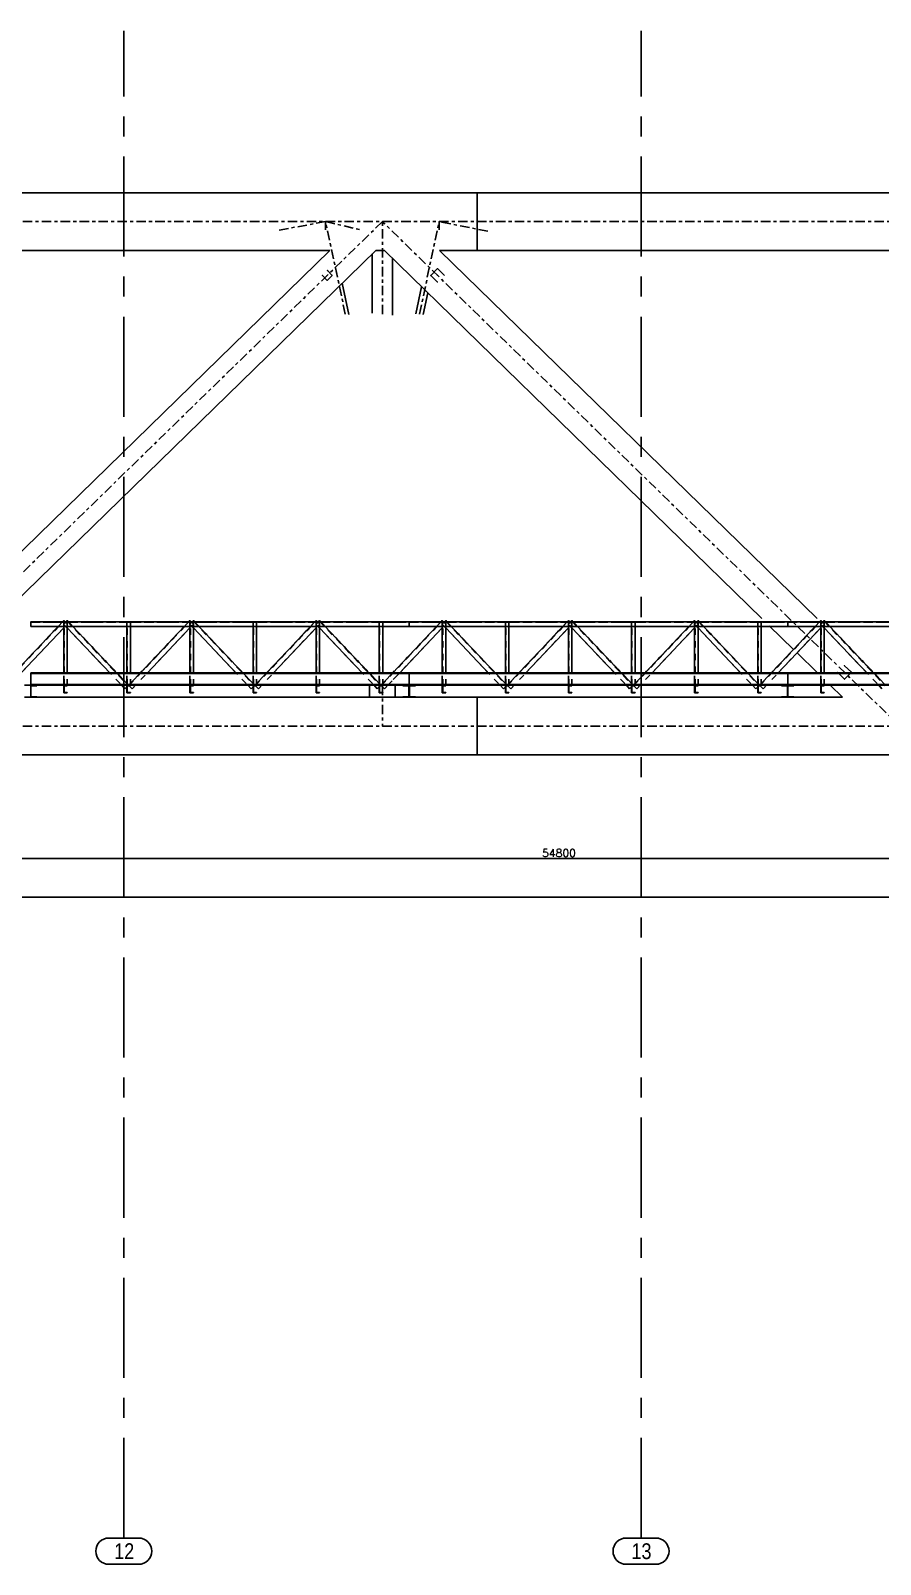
# Model space of a CAD drawing. Header units: millimetres. Extents: x 2368 to 8313, y 7493 to 11698.
# Drawn here: x 5597.1 to 5866.5, y 8731.3 to 9217.7 of the extents above; entities that cross this region are included whole.
import ezdxf

# ---------------------------------------------------------------- set-up
doc = ezdxf.new("R2010")
doc.units = ezdxf.units.MM
for name, pattern in [('CENTER', [50.8, 31.75, -6.35, 6.35, -6.35]), ('XKITLINE00', [0]), ('XKITLINE02', [4, 2, -2]), ('XKITLINE03', [6, 3, -1, 1, -1])]:
    doc.linetypes.add(name, pattern=pattern)
doc.styles.add('ARIAL_NARROW', font='ARIALN.TTF')
doc.styles.add('ROMANS', font='romans.shx')
doc.dimstyles.new('MD300', dxfattribs={"dimtxt": 2.5, "dimasz": 2.5, "dimexe": 1, "dimexo": 1, "dimgap": 0.5, "dimtad": 1, "dimdec": 1, "dimlfac": 50, "dimrnd": 0.5, "dimdsep": 46, "dimtxsty": 'ROMANS', "dimcen": 1, "dimclrd": 146, "dimclre": 146, "dimclrt": 30, "dimadec": 1, "dimazin": 2, "dimtfac": 1, "dimtdec": 1, "dimtmove": 0, "dimatfit": 1, "dimfxl": 1, "dimtolj": 1, "dimtzin": 0, "dimlwd": -1, "dimlwe": -1, "dimarcsym": 0})

# ---------------------------------------------------------------- blocks, each defined once
blk = doc.blocks.new('*D5')
at = {"color": 146, "transparency": 16777216}
for p, q in [((6312.59, 9032.28), (6312.59, 8954.12)), ((5216.59, 8977.65), (5216.59, 8954.12)), ((6310.09, 8955.12), (5219.09, 8955.12))]:
    blk.add_line(p, q, dxfattribs=at)
for points in [[(5219.09, 8955.54), (5219.09, 8954.7), (5216.59, 8955.12)], [(6310.09, 8955.54), (6310.09, 8954.7), (6312.59, 8955.12)]]:
    blk.add_solid(points, dxfattribs=at)
at = {"layer": 'Defpoints', "color": 0, "transparency": 16777216}
for p in [(6312.59, 9033.28), (5216.59, 8978.65), (5216.59, 8955.12)]:
    blk.add_point(p, dxfattribs=at)
at = {"color": 30, "transparency": 16777216, "insert": (5764.59, 8956.87), "char_height": 2.5, "attachment_point": 5, "style": 'ROMANS'}
blk.add_mtext('\\A1;54800', dxfattribs=at)
blk = doc.blocks.new('*D6')
at = {"color": 146, "transparency": 16777216}
for p, q in [((4120.59, 9032.28), (4120.59, 8941.84)), ((6312.59, 9032.28), (6312.59, 8941.84)), ((4123.09, 8942.84), (6310.09, 8942.84))]:
    blk.add_line(p, q, dxfattribs=at)
for points in [[(4123.09, 8943.25), (4123.09, 8942.42), (4120.59, 8942.84)], [(6310.09, 8943.25), (6310.09, 8942.42), (6312.59, 8942.84)]]:
    blk.add_solid(points, dxfattribs=at)
at = {"layer": 'Defpoints', "color": 0, "transparency": 16777216}
for p in [(4120.59, 9033.28), (6312.59, 9033.28), (6312.59, 8942.84)]:
    blk.add_point(p, dxfattribs=at)
at = {"color": 30, "transparency": 16777216, "insert": (5216.59, 8944.59), "char_height": 2.5, "attachment_point": 5, "style": 'ROMANS'}
blk.add_mtext('\\A1;109600', dxfattribs=at)

msp = doc.modelspace()

# ---------------------------------------------------------------- linework, layer by layer
at = {"color": 6, "linetype": 'CENTER'}
for p, q in [((5626.5882, 8739.6288), (5626.5882, 9217.681)), ((5790.5882, 8739.6288), (5790.5882, 9217.681))]:
    msp.add_line(p, q, dxfattribs=at)
at = {"color": 8, "linetype": 'XKITLINE00'}
for p, q in [((5738.5883, 9166.2624), (4688.5882, 9166.2624)), ((5738.5883, 9147.9824), (5738.5883, 9166.2624)), ((6248.2346, 9166.2624), (5738.5883, 9166.2624)), ((5738.5883, 9147.9824), (5738.5883, 9166.2624)), ((5691.9452, 9147.9824), (5397.2313, 9147.9824)), ((5691.9452, 9147.9824), (5572.2488, 9031.2055)), ((5706.4943, 9147.9824), (5586.7979, 9031.2055)), ((5705.363, 9146.8787), (5705.363, 9128.0815)), ((5709.2215, 9147.9824), (5706.4943, 9147.9824)), ((5828.9179, 9031.2055), (5709.2215, 9147.9824)), ((5711.8134, 9145.4538), (5711.8134, 9127.4283)), ((5738.5883, 9147.9824), (5726.6919, 9147.9824)), ((5846.3883, 9031.2055), (5726.6919, 9147.9824)), ((6018.4845, 9147.9824), (5738.5883, 9147.9824)), ((5695.8831, 9137.63), (5698.002, 9127.6624)), ((5721.0327, 9136.4593), (5719.2035, 9127.8544)), ((5722.9592, 9134.5798), (5721.4872, 9127.6553)), ((5838.9079, 9021.4591), (5831.261, 9028.9195)), ((5846.4895, 9014.0624), (5840.0533, 9020.3417)), ((5704.5282, 9009.899), (5704.5282, 9006.2624)), ((5712.6482, 9009.899), (5712.6482, 9006.2624)), ((5854.4845, 9006.2624), (5850.5895, 9010.0624)), ((5715.0882, 9006.2624), (5599.0882, 9006.2624)), ((5738.5882, 9006.2624), (5719.0882, 9006.2624)), ((5738.5882, 9006.2624), (5738.5882, 8987.9824)), ((5835.0882, 9006.2624), (5738.5882, 9006.2624)), ((5738.5882, 9006.2624), (5738.5882, 8987.9824)), ((5854.4845, 9006.2624), (5839.0882, 9006.2624)), ((5738.5882, 8987.9824), (4694.5882, 8987.9824)), ((6149.4519, 8987.9824), (5738.5882, 8987.9824))]:
    msp.add_line(p, q, dxfattribs=at)
at = {"color": 8, "linetype": 'XKITLINE03'}
for p, q in [((4688.5882, 9157.1224), (5738.5883, 9157.1224)), ((5708.5882, 9157.1224), (5544.5882, 8997.1225)), ((5690.5882, 9157.1223), (5675.1328, 9154.2864)), ((5690.5882, 9157.1223), (5690.5882, 9154.5024)), ((5696.8311, 9127.7549), (5690.5882, 9157.1223)), ((5690.5882, 9157.1223), (5701.9949, 9154.4891)), ((5872.5882, 8997.1224), (5708.5882, 9157.1224)), ((5708.5882, 9127.7549), (5708.5882, 9157.1223)), ((5720.3453, 9127.7549), (5726.5882, 9157.1223)), ((5726.5882, 9157.1223), (5726.5882, 9154.4891)), ((5742.0437, 9154.0607), (5726.5882, 9157.1223)), ((5738.5883, 9157.1224), (6269.5876, 9157.1224)), ((5691.1026, 9138.4986), (5689.5384, 9140.102)), ((5691.1026, 9138.4986), (5689.5384, 9140.102)), ((5691.1026, 9138.4986), (5689.5384, 9140.102)), ((5692.706, 9140.0629), (5691.1026, 9138.4986)), ((5692.706, 9140.0629), (5691.1026, 9138.4986)), ((5692.706, 9140.0629), (5691.1026, 9138.4986)), ((5691.1222, 9140.0824), (5691.1222, 9140.0824)), ((5691.1417, 9141.6662), (5692.706, 9140.0629)), ((5691.1417, 9141.6662), (5692.706, 9140.0629)), ((5691.1417, 9141.6662), (5692.706, 9140.0629)), ((5726.0276, 9142.2319), (5723.9047, 9140.0559)), ((5726.0276, 9142.2319), (5723.9047, 9140.0559)), ((5726.0276, 9142.2319), (5723.9047, 9140.0559)), ((5723.9047, 9140.0559), (5726.0807, 9137.933)), ((5723.9047, 9140.0559), (5726.0807, 9137.933)), ((5723.9047, 9140.0559), (5726.0807, 9137.933)), ((5728.2036, 9140.109), (5726.0276, 9142.2319)), ((5728.2036, 9140.109), (5726.0276, 9142.2319)), ((5728.2036, 9140.109), (5726.0276, 9142.2319)), ((5726.0542, 9140.0824), (5726.0542, 9140.0824)), ((5852.9727, 9014.1359), (5855.1487, 9012.013)), ((5852.9727, 9014.1359), (5855.1487, 9012.013)), ((5852.9727, 9014.1359), (5855.1487, 9012.013)), ((5857.2716, 9014.189), (5855.0956, 9016.3119)), ((5857.2716, 9014.189), (5855.0956, 9016.3119)), ((5857.2716, 9014.189), (5855.0956, 9016.3119)), ((5855.1222, 9014.1624), (5855.1222, 9014.1624)), ((5855.1487, 9012.013), (5857.2716, 9014.189)), ((5855.1487, 9012.013), (5857.2716, 9014.189)), ((5855.1487, 9012.013), (5857.2716, 9014.189)), ((5708.5882, 9009.899), (5708.5882, 8997.1224)), ((4694.5882, 8997.1224), (5738.5882, 8997.1224)), ((5738.5882, 8997.1224), (6183.0885, 8997.1224))]:
    msp.add_line(p, q, dxfattribs=at)
at = {"color": 1, "linetype": 'XKITLINE03'}
for p, q in [((5607.556, 9030.6108), (5588.1385, 9010.0625)), ((5597.0882, 9030.0625), (5717.0882, 9030.0625)), ((5607.5884, 9010.0624), (5607.5884, 9030.0624)), ((5628.1384, 9010.0625), (5608.6828, 9030.5806)), ((5627.5884, 9010.0624), (5627.5884, 9030.0624)), ((5647.556, 9030.6108), (5628.1385, 9010.0625)), ((5647.5884, 9010.0624), (5647.5884, 9030.0624)), ((5668.1384, 9010.0625), (5648.6828, 9030.5806)), ((5667.5884, 9010.0624), (5667.5884, 9030.0624)), ((5687.556, 9030.6108), (5668.1385, 9010.0625)), ((5687.5884, 9010.0624), (5687.5884, 9030.0624)), ((5708.1384, 9010.0625), (5688.6828, 9030.5806)), ((5707.5884, 9010.0624), (5707.5884, 9030.0624)), ((5727.556, 9030.6108), (5708.1385, 9010.0625)), ((5717.0882, 9030.0625), (5837.0882, 9030.0625)), ((5727.5884, 9010.0624), (5727.5884, 9030.0624)), ((5748.1384, 9010.0625), (5728.6828, 9030.5806)), ((5747.5884, 9010.0624), (5747.5884, 9030.0624)), ((5767.556, 9030.6108), (5748.1385, 9010.0625)), ((5767.5884, 9010.0624), (5767.5884, 9030.0624)), ((5788.1384, 9010.0625), (5768.6828, 9030.5806)), ((5787.5884, 9010.0624), (5787.5884, 9030.0624)), ((5807.556, 9030.6108), (5788.1385, 9010.0625)), ((5807.5884, 9010.0624), (5807.5884, 9030.0624)), ((5828.1384, 9010.0625), (5808.6828, 9030.5806)), ((5827.5884, 9010.0624), (5827.5884, 9030.0624)), ((5847.556, 9030.6108), (5828.1385, 9010.0625)), ((5837.0882, 9030.0625), (5997.5885, 9030.0625)), ((5847.5884, 9010.0624), (5847.5884, 9030.0624)), ((5868.1384, 9010.0625), (5848.6828, 9030.5806)), ((5597.0882, 9010.0624), (5717.0882, 9010.0624)), ((5607.5884, 9010.0624), (5607.5884, 9010.0624)), ((5627.5884, 9010.0624), (5627.5884, 9010.0624)), ((5647.5884, 9010.0624), (5647.5884, 9010.0624)), ((5667.5884, 9010.0624), (5667.5884, 9010.0624)), ((5687.5884, 9010.0624), (5687.5884, 9010.0624)), ((5707.5884, 9010.0624), (5707.5884, 9010.0624)), ((5717.0882, 9010.0624), (5837.0882, 9010.0624)), ((5727.5884, 9010.0624), (5727.5884, 9010.0624)), ((5747.5884, 9010.0624), (5747.5884, 9010.0624)), ((5767.5884, 9010.0624), (5767.5884, 9010.0624)), ((5787.5884, 9010.0624), (5787.5884, 9010.0624)), ((5807.5884, 9010.0624), (5807.5884, 9010.0624)), ((5827.5884, 9010.0624), (5827.5884, 9010.0624)), ((5837.0882, 9010.0624), (5997.5885, 9010.0624)), ((5847.5884, 9010.0624), (5847.5884, 9010.0624)), ((5717.0882, 9006.2624), (5717.0882, 9006.2624)), ((5837.0882, 9006.2624), (5837.0882, 9006.2624))]:
    msp.add_line(p, q, dxfattribs=at)
at = {"color": 3, "linetype": 'XKITLINE02'}
for p, q in [((5588.2547, 9009.9526), (5607.6723, 9030.5009)), ((5589.3014, 9008.9636), (5608.7189, 9029.5119)), ((5597.0882, 9030.2325), (5597.0882, 9028.7325)), ((5597.0882, 9030.0625), (5597.0882, 9028.7325)), ((5597.0882, 9030.0625), (5597.0882, 9030.0625)), ((5597.0882, 9030.0625), (5717.0882, 9030.0625)), ((5605.781, 9028.7325), (5607.1985, 9030.2325)), ((5607.5217, 9029.4797), (5608.3156, 9030.2325)), ((5607.5217, 9029.4797), (5625.9336, 9010.0624)), ((5607.5217, 9029.4797), (5608.6884, 9028.2493)), ((5607.5884, 9028.7325), (5607.5884, 9030.0624)), ((5607.5884, 9030.0624), (5608.6884, 9030.0624)), ((5607.6723, 9030.5009), (5608.7189, 9029.5119)), ((5607.7284, 9010.0624), (5607.7284, 9030.0624)), ((5608.5667, 9030.4705), (5628.0223, 9009.9524)), ((5608.6828, 9030.5806), (5628.1384, 9010.0625)), ((5608.6884, 9028.7325), (5608.6884, 9030.0624)), ((5609.0129, 9030.2325), (5610.4352, 9028.7325)), ((5627.5884, 9028.7325), (5627.5884, 9030.0624)), ((5627.5884, 9030.0624), (5628.6884, 9030.0624)), ((5627.7284, 9010.0624), (5627.7284, 9030.0624)), ((5628.2547, 9009.9526), (5647.6723, 9030.5009)), ((5628.6884, 9028.7325), (5628.6884, 9030.0624)), ((5631.7576, 9013.8924), (5647.1985, 9030.2325)), ((5634.1196, 9014.0624), (5648.7189, 9029.5119)), ((5647.5217, 9029.4797), (5648.3156, 9030.2325)), ((5647.5217, 9029.4797), (5665.9336, 9010.0624)), ((5647.5217, 9029.4797), (5648.6884, 9028.2493)), ((5647.5884, 9028.7325), (5647.5884, 9030.0624)), ((5647.5884, 9030.0624), (5648.6884, 9030.0624)), ((5647.6723, 9030.5009), (5648.7189, 9029.5119)), ((5647.7284, 9010.0624), (5647.7284, 9030.0624)), ((5648.5667, 9030.4705), (5668.0223, 9009.9524)), ((5648.6828, 9030.5806), (5668.1384, 9010.0625)), ((5648.6884, 9028.7325), (5648.6884, 9030.0624)), ((5649.0129, 9030.2325), (5650.4352, 9028.7325)), ((5667.5884, 9028.7325), (5667.5884, 9030.0624)), ((5667.5884, 9030.0624), (5668.6884, 9030.0624)), ((5667.7284, 9010.0624), (5667.7284, 9030.0624)), ((5668.2547, 9009.9526), (5687.6723, 9030.5009)), ((5668.6884, 9028.7325), (5668.6884, 9030.0624)), ((5671.7576, 9013.8924), (5687.1985, 9030.2325)), ((5674.1196, 9014.0624), (5688.7189, 9029.5119)), ((5687.5217, 9029.4797), (5688.3156, 9030.2325)), ((5687.5217, 9029.4797), (5705.9336, 9010.0624)), ((5687.5217, 9029.4797), (5688.6884, 9028.2493)), ((5687.5884, 9028.7325), (5687.5884, 9030.0624)), ((5687.5884, 9030.0624), (5688.6884, 9030.0624)), ((5687.6723, 9030.5009), (5688.7189, 9029.5119)), ((5687.7284, 9010.0624), (5687.7284, 9030.0624)), ((5688.5667, 9030.4705), (5708.0223, 9009.9524)), ((5688.6828, 9030.5806), (5708.1384, 9010.0625)), ((5688.6884, 9028.7325), (5688.6884, 9030.0624)), ((5689.0129, 9030.2325), (5690.4352, 9028.7325)), ((5707.5884, 9028.7325), (5707.5884, 9030.0624)), ((5707.5884, 9030.0624), (5708.6884, 9030.0624)), ((5707.7284, 9010.0624), (5707.7284, 9030.0624)), ((5708.2547, 9009.9526), (5727.6723, 9030.5009)), ((5708.6884, 9028.7325), (5708.6884, 9030.0624)), ((5709.3014, 9008.9636), (5728.7189, 9029.5119)), ((5717.0882, 9030.2325), (5717.0882, 9030.2325)), ((5717.0882, 9030.2325), (5717.0882, 9028.7325)), ((5717.0882, 9030.2325), (5717.0882, 9028.7325)), ((5717.0882, 9030.0625), (5717.0882, 9028.7325)), ((5717.0882, 9030.0625), (5717.0882, 9028.7325)), ((5717.0882, 9030.0625), (5717.0882, 9030.0625)), ((5717.0882, 9030.0625), (5837.0882, 9030.0625)), ((5717.0882, 9028.7325), (5717.0882, 9028.7325)), ((5725.781, 9028.7325), (5727.1985, 9030.2325)), ((5727.5217, 9029.4797), (5728.3156, 9030.2325)), ((5727.5217, 9029.4797), (5745.9336, 9010.0624)), ((5727.5217, 9029.4797), (5728.6884, 9028.2493)), ((5727.5884, 9028.7325), (5727.5884, 9030.0624)), ((5727.5884, 9030.0624), (5728.6884, 9030.0624)), ((5727.6723, 9030.5009), (5728.7189, 9029.5119)), ((5727.7284, 9010.0624), (5727.7284, 9030.0624)), ((5728.5667, 9030.4705), (5748.0223, 9009.9524)), ((5728.6828, 9030.5806), (5748.1384, 9010.0625)), ((5728.6884, 9028.7325), (5728.6884, 9030.0624)), ((5729.0129, 9030.2325), (5730.4352, 9028.7325)), ((5747.5884, 9028.7325), (5747.5884, 9030.0624)), ((5747.5884, 9030.0624), (5748.6884, 9030.0624)), ((5747.7284, 9010.0624), (5747.7284, 9030.0624)), ((5748.2547, 9009.9526), (5767.6723, 9030.5009)), ((5748.6884, 9028.7325), (5748.6884, 9030.0624)), ((5751.7576, 9013.8924), (5767.1985, 9030.2325)), ((5754.1196, 9014.0624), (5768.7189, 9029.5119)), ((5767.5217, 9029.4797), (5768.3156, 9030.2325)), ((5767.5217, 9029.4797), (5785.9336, 9010.0624)), ((5767.5217, 9029.4797), (5768.6884, 9028.2493)), ((5767.5884, 9028.7325), (5767.5884, 9030.0624)), ((5767.5884, 9030.0624), (5768.6884, 9030.0624)), ((5767.6723, 9030.5009), (5768.7189, 9029.5119)), ((5767.7284, 9010.0624), (5767.7284, 9030.0624)), ((5768.5667, 9030.4705), (5788.0223, 9009.9524)), ((5768.6828, 9030.5806), (5788.1384, 9010.0625)), ((5768.6884, 9028.7325), (5768.6884, 9030.0624)), ((5769.0129, 9030.2325), (5770.4352, 9028.7325)), ((5787.5884, 9028.7325), (5787.5884, 9030.0624)), ((5787.5884, 9030.0624), (5788.6884, 9030.0624)), ((5787.7284, 9010.0624), (5787.7284, 9030.0624)), ((5788.2547, 9009.9526), (5807.6723, 9030.5009)), ((5788.6884, 9028.7325), (5788.6884, 9030.0624)), ((5791.7576, 9013.8924), (5807.1985, 9030.2325)), ((5794.1196, 9014.0624), (5808.7189, 9029.5119)), ((5807.5217, 9029.4797), (5808.3156, 9030.2325)), ((5807.5217, 9029.4797), (5825.9336, 9010.0624)), ((5807.5217, 9029.4797), (5808.6884, 9028.2493)), ((5807.5884, 9028.7325), (5807.5884, 9030.0624)), ((5807.5884, 9030.0624), (5808.6884, 9030.0624)), ((5807.6723, 9030.5009), (5808.7189, 9029.5119)), ((5807.7284, 9010.0624), (5807.7284, 9030.0624)), ((5808.5667, 9030.4705), (5828.0223, 9009.9524)), ((5808.6828, 9030.5806), (5828.1384, 9010.0625)), ((5808.6884, 9028.7325), (5808.6884, 9030.0624)), ((5809.0129, 9030.2325), (5810.4352, 9028.7325)), ((5827.5884, 9028.7325), (5827.5884, 9030.0624)), ((5827.5884, 9030.0624), (5828.6884, 9030.0624)), ((5827.7284, 9010.0624), (5827.7284, 9030.0624)), ((5828.2547, 9009.9526), (5847.6723, 9030.5009)), ((5828.6884, 9028.7325), (5828.6884, 9030.0624)), ((5834.1196, 9014.0624), (5848.7189, 9029.5119)), ((5837.0882, 9030.2325), (5837.0882, 9028.7325)), ((5837.0882, 9030.2325), (5837.0882, 9030.2325)), ((5837.0882, 9030.2325), (5837.0882, 9028.7325)), ((5837.0882, 9030.0625), (5837.0882, 9028.7325)), ((5837.0882, 9030.0625), (5837.0882, 9030.0625)), ((5837.0882, 9030.0625), (5997.5885, 9030.0625)), ((5837.0882, 9030.0625), (5837.0882, 9028.7325)), ((5837.0882, 9028.7325), (5837.0882, 9028.7325)), ((5845.781, 9028.7325), (5847.1985, 9030.2325)), ((5847.5217, 9029.4797), (5848.3156, 9030.2325)), ((5847.5217, 9029.4797), (5865.9336, 9010.0624)), ((5847.5217, 9029.4797), (5848.6884, 9028.2493)), ((5847.5884, 9028.7325), (5847.5884, 9030.0624)), ((5847.5884, 9030.0624), (5848.6884, 9030.0624)), ((5847.6723, 9030.5009), (5848.7189, 9029.5119)), ((5847.7284, 9010.0624), (5847.7284, 9030.0624)), ((5848.5667, 9030.4705), (5868.0223, 9009.9524)), ((5848.6828, 9030.5806), (5868.1384, 9010.0625)), ((5848.6884, 9028.7325), (5848.6884, 9030.0624)), ((5849.0129, 9030.2325), (5850.4352, 9028.7325)), ((5607.5884, 9010.0624), (5607.5884, 9014.0624)), ((5608.6884, 9010.0624), (5608.6884, 9014.0624)), ((5627.5884, 9010.0624), (5627.5884, 9014.0624)), ((5628.1385, 9010.0625), (5631.9183, 9014.0624)), ((5628.6884, 9010.0624), (5628.6884, 9014.0624)), ((5629.3014, 9008.9636), (5634.1196, 9014.0624)), ((5647.5884, 9010.0624), (5647.5884, 9014.0624)), ((5648.6884, 9010.0624), (5648.6884, 9014.0624)), ((5667.5884, 9010.0624), (5667.5884, 9014.0624)), ((5668.1385, 9010.0625), (5671.9183, 9014.0624)), ((5668.6884, 9010.0624), (5668.6884, 9014.0624)), ((5669.3014, 9008.9636), (5674.1196, 9014.0624)), ((5687.5884, 9010.0624), (5687.5884, 9014.0624)), ((5688.6884, 9010.0624), (5688.6884, 9014.0624)), ((5707.5884, 9010.0624), (5707.5884, 9014.0624)), ((5708.1385, 9010.0625), (5711.9183, 9014.0624)), ((5708.6884, 9010.0624), (5708.6884, 9014.0624)), ((5710.3397, 9010.0624), (5714.1196, 9014.0624)), ((5727.5884, 9010.0624), (5727.5884, 9014.0624)), ((5728.6884, 9010.0624), (5728.6884, 9014.0624)), ((5747.5884, 9010.0624), (5747.5884, 9014.0624)), ((5748.1385, 9010.0625), (5751.9183, 9014.0624)), ((5748.6884, 9010.0624), (5748.6884, 9014.0624)), ((5749.3014, 9008.9636), (5754.1196, 9014.0624)), ((5767.5884, 9010.0624), (5767.5884, 9014.0624)), ((5768.6884, 9010.0624), (5768.6884, 9014.0624)), ((5787.5884, 9010.0624), (5787.5884, 9014.0624)), ((5788.1385, 9010.0625), (5791.9183, 9014.0624)), ((5788.6884, 9010.0624), (5788.6884, 9014.0624)), ((5789.3014, 9008.9636), (5794.1196, 9014.0624)), ((5807.5884, 9010.0624), (5807.5884, 9014.0624)), ((5808.6884, 9010.0624), (5808.6884, 9014.0624)), ((5827.5884, 9010.0624), (5827.5884, 9014.0624)), ((5828.1385, 9010.0625), (5831.9183, 9014.0624)), ((5828.6884, 9010.0624), (5828.6884, 9014.0624)), ((5829.3014, 9008.9636), (5834.1196, 9014.0624)), ((5847.5884, 9010.0624), (5847.5884, 9014.0624)), ((5848.6884, 9010.0624), (5848.6884, 9014.0624)), ((5597.0882, 9010.3388), (5597.0882, 9010.0624)), ((5597.0882, 9010.0624), (5599.0882, 9010.0624)), ((5607.5884, 9010.0624), (5608.6884, 9010.0624)), ((5607.5884, 9010.0624), (5717.0882, 9010.0624)), ((5607.5884, 9010.0624), (5608.6884, 9010.0624)), ((5626.9774, 9008.9616), (5627.7284, 9009.6737)), ((5627.5884, 9010.0624), (5628.6884, 9010.0624)), ((5627.5884, 9010.0624), (5628.6884, 9010.0624)), ((5627.7284, 9009.6737), (5628.1384, 9010.0625)), ((5628.1385, 9010.0625), (5628.3141, 9009.8965)), ((5647.5884, 9010.0624), (5648.6884, 9010.0624)), ((5647.5884, 9010.0624), (5648.6884, 9010.0624)), ((5666.9774, 9008.9616), (5667.7284, 9009.6737)), ((5667.5884, 9010.0624), (5668.6884, 9010.0624)), ((5667.5884, 9010.0624), (5668.6884, 9010.0624)), ((5667.7284, 9009.6737), (5668.1384, 9010.0625)), ((5668.1385, 9010.0625), (5668.3141, 9009.8965)), ((5687.5884, 9010.0624), (5688.6884, 9010.0624)), ((5687.5884, 9010.0624), (5688.6884, 9010.0624)), ((5706.9774, 9008.9616), (5707.7284, 9009.6737)), ((5707.5884, 9010.0624), (5708.6884, 9010.0624)), ((5707.5884, 9010.0624), (5708.6884, 9010.0624)), ((5707.7284, 9009.6737), (5708.1384, 9010.0625)), ((5708.1385, 9010.0625), (5708.3141, 9009.8965)), ((5717.0882, 9010.3388), (5717.0882, 9010.0624)), ((5717.0882, 9010.3388), (5717.0882, 9010.0624)), ((5717.0882, 9010.0624), (5719.0882, 9010.0624)), ((5727.5884, 9010.0624), (5728.6884, 9010.0624)), ((5727.5884, 9010.0624), (5837.0882, 9010.0624)), ((5727.5884, 9010.0624), (5728.6884, 9010.0624)), ((5746.9774, 9008.9616), (5747.7284, 9009.6737)), ((5747.5884, 9010.0624), (5748.6884, 9010.0624)), ((5747.5884, 9010.0624), (5748.6884, 9010.0624)), ((5747.7284, 9009.6737), (5748.1384, 9010.0625)), ((5748.1385, 9010.0625), (5748.3141, 9009.8965)), ((5767.5884, 9010.0624), (5768.6884, 9010.0624)), ((5767.5884, 9010.0624), (5768.6884, 9010.0624)), ((5786.9774, 9008.9616), (5787.7284, 9009.6737)), ((5787.5884, 9010.0624), (5788.6884, 9010.0624)), ((5787.5884, 9010.0624), (5788.6884, 9010.0624)), ((5787.7284, 9009.6737), (5788.1384, 9010.0625)), ((5788.1385, 9010.0625), (5788.3141, 9009.8965)), ((5807.5884, 9010.0624), (5808.6884, 9010.0624)), ((5807.5884, 9010.0624), (5808.6884, 9010.0624)), ((5826.9774, 9008.9616), (5827.7284, 9009.6737)), ((5827.5884, 9010.0624), (5828.6884, 9010.0624)), ((5827.5884, 9010.0624), (5828.6884, 9010.0624)), ((5827.7284, 9009.6737), (5828.1384, 9010.0625)), ((5828.1385, 9010.0625), (5828.3141, 9009.8965)), ((5837.0882, 9010.3388), (5837.0882, 9010.0624)), ((5837.0882, 9010.3388), (5837.0882, 9010.0624)), ((5837.0882, 9010.0624), (5839.0882, 9010.0624)), ((5847.5884, 9010.0624), (5997.5885, 9010.0624)), ((5847.5884, 9010.0624), (5848.6884, 9010.0624)), ((5847.5884, 9010.0624), (5848.6884, 9010.0624))]:
    msp.add_line(p, q, dxfattribs=at)
at = {"color": 7, "linetype": 'XKITLINE00'}
for p, q in [((5591.9183, 9014.0624), (5605.781, 9028.7325)), ((5594.1196, 9014.0624), (5607.5884, 9028.3156)), ((5597.0882, 9028.7325), (5597.0882, 9030.2325)), ((5597.0882, 9030.2325), (5597.0882, 9030.2325)), ((5597.0882, 9030.2325), (5717.0882, 9030.2325)), ((5597.0882, 9028.7325), (5717.0882, 9028.7325)), ((5607.1985, 9030.2325), (5607.556, 9030.6108)), ((5607.556, 9030.6108), (5607.9564, 9030.2325)), ((5607.5884, 9014.0624), (5607.5884, 9028.7325)), ((5608.3156, 9030.2325), (5608.6828, 9030.5806)), ((5608.6828, 9030.5806), (5609.0129, 9030.2325)), ((5608.6884, 9014.0624), (5608.6884, 9028.7325)), ((5608.6884, 9028.2493), (5622.1407, 9014.0624)), ((5610.4352, 9028.7325), (5624.3456, 9014.0624)), ((5627.5884, 9014.0624), (5627.5884, 9028.7325)), ((5628.6884, 9014.0624), (5628.6884, 9028.7325)), ((5631.9183, 9014.0624), (5645.781, 9028.7325)), ((5634.1196, 9014.0624), (5647.5884, 9028.3156)), ((5647.1985, 9030.2325), (5647.556, 9030.6108)), ((5647.556, 9030.6108), (5647.9564, 9030.2325)), ((5647.5884, 9014.0624), (5647.5884, 9028.7325)), ((5648.3156, 9030.2325), (5648.6828, 9030.5806)), ((5648.6828, 9030.5806), (5649.0129, 9030.2325)), ((5648.6884, 9014.0624), (5648.6884, 9028.7325)), ((5648.6884, 9028.2493), (5662.1407, 9014.0624)), ((5650.4352, 9028.7325), (5664.3456, 9014.0624)), ((5667.5884, 9014.0624), (5667.5884, 9028.7325)), ((5668.6884, 9014.0624), (5668.6884, 9028.7325)), ((5671.9183, 9014.0624), (5685.781, 9028.7325)), ((5674.1196, 9014.0624), (5687.5884, 9028.3156)), ((5687.1985, 9030.2325), (5687.556, 9030.6108)), ((5687.556, 9030.6108), (5687.9564, 9030.2325)), ((5687.5884, 9014.0624), (5687.5884, 9028.7325)), ((5688.3156, 9030.2325), (5688.6828, 9030.5806)), ((5688.6828, 9030.5806), (5689.0129, 9030.2325)), ((5688.6884, 9014.0624), (5688.6884, 9028.7325)), ((5688.6884, 9028.2493), (5702.1407, 9014.0624)), ((5690.4352, 9028.7325), (5704.3456, 9014.0624)), ((5707.5884, 9014.0624), (5707.5884, 9028.7325)), ((5708.6884, 9014.0624), (5708.6884, 9028.7325)), ((5711.9183, 9014.0624), (5725.781, 9028.7325)), ((5714.1196, 9014.0624), (5727.5884, 9028.3156)), ((5717.0882, 9028.7325), (5717.0882, 9030.2325)), ((5717.0882, 9028.7325), (5717.0882, 9030.2325)), ((5717.0882, 9030.2325), (5717.0882, 9030.2325)), ((5717.0882, 9030.2325), (5837.0882, 9030.2325)), ((5717.0882, 9028.7325), (5837.0882, 9028.7325)), ((5727.1985, 9030.2325), (5727.556, 9030.6108)), ((5727.556, 9030.6108), (5727.9564, 9030.2325)), ((5727.5884, 9014.0624), (5727.5884, 9028.7325)), ((5728.3156, 9030.2325), (5728.6828, 9030.5806)), ((5728.6828, 9030.5806), (5729.0129, 9030.2325)), ((5728.6884, 9014.0624), (5728.6884, 9028.7325)), ((5728.6884, 9028.2493), (5742.1407, 9014.0624)), ((5730.4352, 9028.7325), (5744.3456, 9014.0624)), ((5747.5884, 9014.0624), (5747.5884, 9028.7325)), ((5748.6884, 9014.0624), (5748.6884, 9028.7325)), ((5751.9183, 9014.0624), (5765.781, 9028.7325)), ((5754.1196, 9014.0624), (5767.5884, 9028.3156)), ((5767.1985, 9030.2325), (5767.556, 9030.6108)), ((5767.556, 9030.6108), (5767.9564, 9030.2325)), ((5767.5884, 9014.0624), (5767.5884, 9028.7325)), ((5768.3156, 9030.2325), (5768.6828, 9030.5806)), ((5768.6828, 9030.5806), (5769.0129, 9030.2325)), ((5768.6884, 9014.0624), (5768.6884, 9028.7325)), ((5768.6884, 9028.2493), (5782.1407, 9014.0624)), ((5770.4352, 9028.7325), (5784.3456, 9014.0624)), ((5787.5884, 9014.0624), (5787.5884, 9028.7325)), ((5788.6884, 9014.0624), (5788.6884, 9028.7325)), ((5791.9183, 9014.0624), (5805.781, 9028.7325)), ((5794.1196, 9014.0624), (5807.5884, 9028.3156)), ((5807.1985, 9030.2325), (5807.556, 9030.6108)), ((5807.556, 9030.6108), (5807.9564, 9030.2325)), ((5807.5884, 9014.0624), (5807.5884, 9028.7325)), ((5808.3156, 9030.2325), (5808.6828, 9030.5806)), ((5808.6828, 9030.5806), (5809.0129, 9030.2325)), ((5808.6884, 9014.0624), (5808.6884, 9028.7325)), ((5808.6884, 9028.2493), (5822.1407, 9014.0624)), ((5810.4352, 9028.7325), (5824.3456, 9014.0624)), ((5827.5884, 9014.0624), (5827.5884, 9028.7325)), ((5828.6884, 9014.0624), (5828.6884, 9028.7325)), ((5831.9183, 9014.0624), (5845.781, 9028.7325)), ((5834.1196, 9014.0624), (5847.5884, 9028.3156)), ((5837.0882, 9028.7325), (5837.0882, 9030.2325)), ((5837.0882, 9030.2325), (5837.0882, 9030.2325)), ((5837.0882, 9030.2325), (5997.5885, 9030.2325)), ((5837.0882, 9028.7325), (5837.0882, 9030.2325)), ((5837.0882, 9028.7325), (5997.5885, 9028.7325)), ((5847.1985, 9030.2325), (5847.556, 9030.6108)), ((5847.556, 9030.6108), (5847.9564, 9030.2325)), ((5847.5884, 9014.0624), (5847.5884, 9028.7325)), ((5848.3156, 9030.2325), (5848.6828, 9030.5806)), ((5848.6828, 9030.5806), (5849.0129, 9030.2325)), ((5848.6884, 9014.0624), (5848.6884, 9028.7325)), ((5848.6884, 9028.2493), (5862.1407, 9014.0624)), ((5850.4352, 9028.7325), (5864.3456, 9014.0624)), ((5597.0882, 9014.0624), (5597.0882, 9010.3388)), ((5597.0882, 9014.0624), (5717.0882, 9014.0624)), ((5717.0882, 9013.8924), (5597.0882, 9013.8924)), ((5717.0882, 9013.786), (5597.0882, 9013.786)), ((5717.0882, 9014.0624), (5717.0882, 9010.3388)), ((5717.0882, 9014.0624), (5717.0882, 9010.3388)), ((5717.0882, 9014.0624), (5837.0882, 9014.0624)), ((5837.0882, 9013.8924), (5717.0882, 9013.8924)), ((5837.0882, 9013.786), (5717.0882, 9013.786)), ((5837.0882, 9014.0624), (5837.0882, 9010.3388)), ((5837.0882, 9014.0624), (5997.5885, 9014.0624)), ((5837.0882, 9014.0624), (5837.0882, 9010.3388)), ((5997.5885, 9013.8924), (5837.0882, 9013.8924)), ((5997.5885, 9013.786), (5837.0882, 9013.786)), ((5595.0882, 9010.0624), (5599.0882, 9010.0624)), ((5597.1532, 9007.9974), (5597.0232, 9008.1274)), ((5597.0882, 9010.3388), (5597.0882, 9010.0624)), ((5717.0882, 9010.3388), (5597.0882, 9010.3388)), ((5717.0882, 9010.2324), (5597.0882, 9010.2324)), ((5597.1532, 9009.8624), (5597.1532, 9006.4624)), ((5597.1532, 9009.8624), (5599.0882, 9009.8624)), ((5599.0882, 9010.0624), (5607.5884, 9010.0624)), ((5599.0882, 9010.0624), (5599.0882, 9009.8624)), ((5607.5884, 9010.0624), (5608.6884, 9010.0624)), ((5607.5884, 9010.0624), (5607.5884, 9007.6624)), ((5607.5884, 9008.3337), (5607.7284, 9008.4737)), ((5607.7284, 9009.8496), (5608.6884, 9009.9264)), ((5607.7284, 9009.8496), (5607.7284, 9007.8752)), ((5607.7284, 9007.8752), (5608.6884, 9007.7984)), ((5608.6884, 9010.0624), (5627.5884, 9010.0624)), ((5608.6884, 9010.0624), (5608.6884, 9009.9264)), ((5625.9336, 9010.0624), (5626.9774, 9008.9616)), ((5626.9774, 9008.9616), (5627.5884, 9009.541)), ((5627.5884, 9010.0624), (5628.6884, 9010.0624)), ((5627.5884, 9010.0624), (5627.5884, 9007.6624)), ((5627.5884, 9008.3337), (5627.7284, 9008.4737)), ((5627.7284, 9009.8496), (5628.6884, 9009.9264)), ((5627.7284, 9009.6737), (5627.9311, 9009.8658)), ((5627.7284, 9009.8496), (5627.7284, 9007.8752)), ((5627.7284, 9007.8752), (5628.6884, 9007.7984)), ((5628.3141, 9009.8965), (5629.3014, 9008.9636)), ((5628.6884, 9010.0624), (5647.5884, 9010.0624)), ((5628.6884, 9010.0624), (5628.6884, 9009.9264)), ((5629.3014, 9008.9636), (5630.3397, 9010.0624)), ((5647.5884, 9010.0624), (5648.6884, 9010.0624)), ((5647.5884, 9010.0624), (5647.5884, 9007.6624)), ((5647.5884, 9008.3337), (5647.7284, 9008.4737)), ((5647.7284, 9009.8496), (5648.6884, 9009.9264)), ((5647.7284, 9009.8496), (5647.7284, 9007.8752)), ((5647.7284, 9007.8752), (5648.6884, 9007.7984)), ((5648.6884, 9010.0624), (5667.5884, 9010.0624)), ((5648.6884, 9010.0624), (5648.6884, 9009.9264)), ((5665.9336, 9010.0624), (5666.9774, 9008.9616)), ((5666.9774, 9008.9616), (5667.5884, 9009.541)), ((5667.5884, 9010.0624), (5668.6884, 9010.0624)), ((5667.5884, 9010.0624), (5667.5884, 9007.6624)), ((5667.5884, 9008.3337), (5667.7284, 9008.4737)), ((5667.7284, 9009.8496), (5668.6884, 9009.9264)), ((5667.7284, 9009.6737), (5667.9311, 9009.8658)), ((5667.7284, 9009.8496), (5667.7284, 9007.8752)), ((5667.7284, 9007.8752), (5668.6884, 9007.7984)), ((5668.3141, 9009.8965), (5669.3014, 9008.9636)), ((5668.6884, 9010.0624), (5687.5884, 9010.0624)), ((5668.6884, 9010.0624), (5668.6884, 9009.9264)), ((5669.3014, 9008.9636), (5670.3397, 9010.0624)), ((5687.5884, 9010.0624), (5687.5884, 9010.0624)), ((5687.5884, 9010.0624), (5687.5884, 9010.0624)), ((5687.5884, 9010.0624), (5688.6884, 9010.0624)), ((5687.5884, 9010.0624), (5687.5884, 9007.6624)), ((5687.5884, 9008.3337), (5687.7284, 9008.4737)), ((5687.7284, 9009.8496), (5688.6884, 9009.9264)), ((5687.7284, 9009.8496), (5687.7284, 9007.8752)), ((5687.7284, 9007.8752), (5688.6884, 9007.7984)), ((5688.6884, 9010.0624), (5707.5884, 9010.0624)), ((5688.6884, 9010.0624), (5688.6884, 9009.9264)), ((5705.9336, 9010.0624), (5706.9774, 9008.9616)), ((5706.9774, 9008.9616), (5707.5884, 9009.541)), ((5707.5884, 9010.0624), (5708.6884, 9010.0624)), ((5707.5884, 9010.0624), (5707.5884, 9007.6624)), ((5707.5884, 9008.3337), (5707.7284, 9008.4737)), ((5707.7284, 9009.8496), (5708.6884, 9009.9264)), ((5707.7284, 9009.6737), (5707.9311, 9009.8658)), ((5707.7284, 9009.8496), (5707.7284, 9007.8752)), ((5707.7284, 9007.8752), (5708.6884, 9007.7984)), ((5708.3141, 9009.8965), (5709.3014, 9008.9636)), ((5708.6884, 9010.0624), (5715.0882, 9010.0624)), ((5708.6884, 9010.0624), (5708.6884, 9009.9264)), ((5709.3014, 9008.9636), (5710.3397, 9010.0624)), ((5715.2882, 9009.8624), (5715.0882, 9010.0624)), ((5715.0882, 9010.0624), (5719.0882, 9010.0624)), ((5715.0882, 9010.0624), (5715.0882, 9009.8624)), ((5715.0882, 9009.8624), (5717.0232, 9009.8624)), ((5717.0232, 9009.8624), (5717.0232, 9006.4624)), ((5717.1532, 9007.9974), (5717.0232, 9008.1274)), ((5717.0882, 9010.3388), (5717.0882, 9010.0624)), ((5717.0882, 9010.3388), (5717.0882, 9010.0624)), ((5837.0882, 9010.3388), (5717.0882, 9010.3388)), ((5837.0882, 9010.2324), (5717.0882, 9010.2324)), ((5717.1532, 9009.8624), (5717.1532, 9006.4624)), ((5717.1532, 9009.8624), (5719.0882, 9009.8624)), ((5719.0882, 9010.0624), (5727.5884, 9010.0624)), ((5719.0882, 9010.0624), (5719.0882, 9009.8624)), ((5727.5884, 9010.0624), (5728.6884, 9010.0624)), ((5727.5884, 9010.0624), (5727.5884, 9007.6624)), ((5727.5884, 9008.3337), (5727.7284, 9008.4737)), ((5727.7284, 9009.8496), (5728.6884, 9009.9264)), ((5727.7284, 9009.8496), (5727.7284, 9007.8752)), ((5727.7284, 9007.8752), (5728.6884, 9007.7984)), ((5728.6884, 9010.0624), (5747.5884, 9010.0624)), ((5728.6884, 9010.0624), (5728.6884, 9009.9264)), ((5745.9336, 9010.0624), (5746.9774, 9008.9616)), ((5746.9774, 9008.9616), (5747.5884, 9009.541)), ((5747.5884, 9010.0624), (5748.6884, 9010.0624)), ((5747.5884, 9010.0624), (5747.5884, 9007.6624)), ((5747.5884, 9008.3337), (5747.7284, 9008.4737)), ((5747.7284, 9009.8496), (5748.6884, 9009.9264)), ((5747.7284, 9009.6737), (5747.9311, 9009.8658)), ((5747.7284, 9009.8496), (5747.7284, 9007.8752)), ((5747.7284, 9007.8752), (5748.6884, 9007.7984)), ((5748.3141, 9009.8965), (5749.3014, 9008.9636)), ((5748.6884, 9010.0624), (5767.5884, 9010.0624)), ((5748.6884, 9010.0624), (5748.6884, 9009.9264)), ((5749.3014, 9008.9636), (5750.3397, 9010.0624)), ((5767.5884, 9010.0624), (5768.6884, 9010.0624)), ((5767.5884, 9010.0624), (5767.5884, 9007.6624)), ((5767.5884, 9008.3337), (5767.7284, 9008.4737)), ((5767.7284, 9009.8496), (5768.6884, 9009.9264)), ((5767.7284, 9009.8496), (5767.7284, 9007.8752)), ((5767.7284, 9007.8752), (5768.6884, 9007.7984)), ((5768.6884, 9010.0624), (5787.5884, 9010.0624)), ((5768.6884, 9010.0624), (5768.6884, 9009.9264)), ((5785.9336, 9010.0624), (5786.9774, 9008.9616)), ((5786.9774, 9008.9616), (5787.5884, 9009.541)), ((5787.5884, 9010.0624), (5788.6884, 9010.0624)), ((5787.5884, 9010.0624), (5787.5884, 9007.6624)), ((5787.5884, 9008.3337), (5787.7284, 9008.4737)), ((5787.7284, 9009.8496), (5788.6884, 9009.9264)), ((5787.7284, 9009.6737), (5787.9311, 9009.8658)), ((5787.7284, 9009.8496), (5787.7284, 9007.8752)), ((5787.7284, 9007.8752), (5788.6884, 9007.7984)), ((5788.3141, 9009.8965), (5789.3014, 9008.9636)), ((5788.6884, 9010.0624), (5807.5884, 9010.0624)), ((5788.6884, 9010.0624), (5788.6884, 9009.9264)), ((5789.3014, 9008.9636), (5790.3397, 9010.0624)), ((5807.5884, 9010.0624), (5808.6884, 9010.0624)), ((5807.5884, 9010.0624), (5807.5884, 9007.6624)), ((5807.5884, 9008.3337), (5807.7284, 9008.4737)), ((5807.7284, 9009.8496), (5808.6884, 9009.9264)), ((5807.7284, 9009.8496), (5807.7284, 9007.8752)), ((5807.7284, 9007.8752), (5808.6884, 9007.7984)), ((5808.6884, 9010.0624), (5827.5884, 9010.0624)), ((5808.6884, 9010.0624), (5808.6884, 9009.9264)), ((5825.9336, 9010.0624), (5826.9774, 9008.9616)), ((5826.9774, 9008.9616), (5827.5884, 9009.541)), ((5827.5884, 9010.0624), (5828.6884, 9010.0624)), ((5827.5884, 9010.0624), (5827.5884, 9007.6624)), ((5827.5884, 9008.3337), (5827.7284, 9008.4737)), ((5827.7284, 9009.8496), (5828.6884, 9009.9264)), ((5827.7284, 9009.6737), (5827.9311, 9009.8658)), ((5827.7284, 9009.8496), (5827.7284, 9007.8752)), ((5827.7284, 9007.8752), (5828.6884, 9007.7984)), ((5828.3141, 9009.8965), (5829.3014, 9008.9636)), ((5828.6884, 9010.0624), (5835.0882, 9010.0624)), ((5828.6884, 9010.0624), (5828.6884, 9009.9264)), ((5829.3014, 9008.9636), (5830.3397, 9010.0624)), ((5835.2882, 9009.8624), (5835.0882, 9010.0624)), ((5835.0882, 9010.0624), (5839.0882, 9010.0624)), ((5835.0882, 9010.0624), (5835.0882, 9009.8624)), ((5835.0882, 9009.8624), (5837.0232, 9009.8624)), ((5837.0232, 9009.8624), (5837.0232, 9006.4624)), ((5837.1532, 9007.9974), (5837.0232, 9008.1274)), ((5837.0882, 9010.3388), (5837.0882, 9010.0624)), ((5997.5885, 9010.3388), (5837.0882, 9010.3388)), ((5837.0882, 9010.3388), (5837.0882, 9010.0624)), ((5997.5885, 9010.2324), (5837.0882, 9010.2324)), ((5837.1532, 9009.8624), (5837.1532, 9006.4624)), ((5837.1532, 9009.8624), (5839.0882, 9009.8624)), ((5839.0882, 9010.0624), (5847.5884, 9010.0624)), ((5839.0882, 9010.0624), (5839.0882, 9009.8624)), ((5847.5884, 9010.0624), (5848.6884, 9010.0624)), ((5847.5884, 9010.0624), (5847.5884, 9007.6624)), ((5847.5884, 9008.3337), (5847.7284, 9008.4737)), ((5847.7284, 9009.8496), (5848.6884, 9009.9264)), ((5847.7284, 9009.8496), (5847.7284, 9007.8752)), ((5847.7284, 9007.8752), (5848.6884, 9007.7984)), ((5848.6884, 9010.0624), (5867.5884, 9010.0624)), ((5848.6884, 9010.0624), (5848.6884, 9009.9264)), ((5865.9336, 9010.0624), (5866.9774, 9008.9616)), ((5595.0882, 9006.2624), (5599.0882, 9006.2624)), ((5597.1532, 9006.4624), (5599.0882, 9006.4624)), ((5598.8882, 9006.2624), (5598.6882, 9006.4624)), ((5599.0882, 9006.4624), (5599.0882, 9006.2624)), ((5607.5884, 9007.6624), (5608.6884, 9007.6624)), ((5608.6458, 9007.6624), (5608.6884, 9007.705)), ((5608.6884, 9007.7984), (5608.6884, 9007.6624)), ((5627.5884, 9007.6624), (5628.6884, 9007.6624)), ((5628.6458, 9007.6624), (5628.6884, 9007.705)), ((5628.6884, 9007.7984), (5628.6884, 9007.6624)), ((5647.5884, 9007.6624), (5648.6884, 9007.6624)), ((5648.6458, 9007.6624), (5648.6884, 9007.705)), ((5648.6884, 9007.7984), (5648.6884, 9007.6624)), ((5667.5884, 9007.6624), (5668.6884, 9007.6624)), ((5668.6458, 9007.6624), (5668.6884, 9007.705)), ((5668.6884, 9007.7984), (5668.6884, 9007.6624)), ((5687.5884, 9007.6624), (5688.6884, 9007.6624)), ((5688.6458, 9007.6624), (5688.6884, 9007.705)), ((5688.6884, 9007.7984), (5688.6884, 9007.6624)), ((5707.5884, 9007.6624), (5708.6884, 9007.6624)), ((5708.6458, 9007.6624), (5708.6884, 9007.705)), ((5708.6884, 9007.7984), (5708.6884, 9007.6624)), ((5715.0882, 9006.4624), (5717.0232, 9006.4624)), ((5715.0882, 9006.4624), (5715.0882, 9006.2624)), ((5715.0882, 9006.2624), (5719.0882, 9006.2624)), ((5717.1532, 9006.4624), (5719.0882, 9006.4624)), ((5718.8882, 9006.2624), (5718.6882, 9006.4624)), ((5719.0882, 9006.4624), (5719.0882, 9006.2624)), ((5727.5884, 9007.6624), (5728.6884, 9007.6624)), ((5728.6458, 9007.6624), (5728.6884, 9007.705)), ((5728.6884, 9007.7984), (5728.6884, 9007.6624)), ((5747.5884, 9007.6624), (5748.6884, 9007.6624)), ((5748.6458, 9007.6624), (5748.6884, 9007.705)), ((5748.6884, 9007.7984), (5748.6884, 9007.6624)), ((5767.5884, 9007.6624), (5768.6884, 9007.6624)), ((5768.6458, 9007.6624), (5768.6884, 9007.705)), ((5768.6884, 9007.7984), (5768.6884, 9007.6624)), ((5787.5884, 9007.6624), (5788.6884, 9007.6624)), ((5788.6458, 9007.6624), (5788.6884, 9007.705)), ((5788.6884, 9007.7984), (5788.6884, 9007.6624)), ((5807.5884, 9007.6624), (5808.6884, 9007.6624)), ((5808.6458, 9007.6624), (5808.6884, 9007.705)), ((5808.6884, 9007.7984), (5808.6884, 9007.6624)), ((5827.5884, 9007.6624), (5828.6884, 9007.6624)), ((5828.6458, 9007.6624), (5828.6884, 9007.705)), ((5828.6884, 9007.7984), (5828.6884, 9007.6624)), ((5835.0882, 9006.4624), (5837.0232, 9006.4624)), ((5835.0882, 9006.4624), (5835.0882, 9006.2624)), ((5835.0882, 9006.2624), (5839.0882, 9006.2624)), ((5837.1532, 9006.4624), (5839.0882, 9006.4624)), ((5838.8882, 9006.2624), (5838.6882, 9006.4624)), ((5839.0882, 9006.4624), (5839.0882, 9006.2624)), ((5847.5884, 9007.6624), (5848.6884, 9007.6624)), ((5848.6458, 9007.6624), (5848.6884, 9007.705)), ((5848.6884, 9007.7984), (5848.6884, 9007.6624))]:
    msp.add_line(p, q, dxfattribs=at)
at = {"color": 1, "linetype": 'XKITLINE00'}
for p, q in [((5607.5522, 9030.6016), (5607.5522, 9030.6016)), ((5607.5846, 9030.0532), (5607.5846, 9030.0532)), ((5608.6789, 9030.5714), (5608.6789, 9030.5714)), ((5627.5846, 9030.0532), (5627.5846, 9030.0532)), ((5647.5522, 9030.6016), (5647.5522, 9030.6016)), ((5647.5846, 9030.0532), (5647.5846, 9030.0532)), ((5648.6789, 9030.5714), (5648.6789, 9030.5714)), ((5667.5846, 9030.0532), (5667.5846, 9030.0532)), ((5687.5522, 9030.6016), (5687.5522, 9030.6016)), ((5687.5846, 9030.0532), (5687.5846, 9030.0532)), ((5688.6789, 9030.5714), (5688.6789, 9030.5714)), ((5707.5846, 9030.0532), (5707.5846, 9030.0532)), ((5717.0844, 9030.0532), (5717.0844, 9030.0532)), ((5717.0844, 9030.0532), (5717.0844, 9030.0532)), ((5727.5522, 9030.6016), (5727.5522, 9030.6016)), ((5727.5846, 9030.0532), (5727.5846, 9030.0532)), ((5728.6789, 9030.5714), (5728.6789, 9030.5714)), ((5747.5846, 9030.0532), (5747.5846, 9030.0532)), ((5767.5522, 9030.6016), (5767.5522, 9030.6016)), ((5767.5846, 9030.0532), (5767.5846, 9030.0532)), ((5768.6789, 9030.5714), (5768.6789, 9030.5714)), ((5787.5846, 9030.0532), (5787.5846, 9030.0532)), ((5807.5522, 9030.6016), (5807.5522, 9030.6016)), ((5807.5846, 9030.0532), (5807.5846, 9030.0532)), ((5808.6789, 9030.5714), (5808.6789, 9030.5714)), ((5827.5846, 9030.0532), (5827.5846, 9030.0532)), ((5837.0844, 9030.0532), (5837.0844, 9030.0532)), ((5837.0844, 9030.0532), (5837.0844, 9030.0532)), ((5847.5522, 9030.6016), (5847.5522, 9030.6016)), ((5847.5846, 9030.0532), (5847.5846, 9030.0532)), ((5848.6789, 9030.5714), (5848.6789, 9030.5714)), ((5607.5846, 9010.0532), (5607.5846, 9010.0532)), ((5607.5846, 9010.0532), (5607.5846, 9010.0532)), ((5627.5846, 9010.0532), (5627.5846, 9010.0532)), ((5627.5846, 9010.0532), (5627.5846, 9010.0532)), ((5628.1346, 9010.0533), (5628.1346, 9010.0533)), ((5628.1346, 9010.0532), (5628.1346, 9010.0532)), ((5647.5846, 9010.0532), (5647.5846, 9010.0532)), ((5647.5846, 9010.0532), (5647.5846, 9010.0532)), ((5667.5846, 9010.0532), (5667.5846, 9010.0532)), ((5667.5846, 9010.0532), (5667.5846, 9010.0532)), ((5668.1346, 9010.0533), (5668.1346, 9010.0533)), ((5668.1346, 9010.0532), (5668.1346, 9010.0532)), ((5687.5846, 9010.0532), (5687.5846, 9010.0532)), ((5687.5846, 9010.0532), (5687.5846, 9010.0532)), ((5707.5846, 9010.0532), (5707.5846, 9010.0532)), ((5707.5846, 9010.0532), (5707.5846, 9010.0532)), ((5708.1346, 9010.0533), (5708.1346, 9010.0533)), ((5708.1346, 9010.0532), (5708.1346, 9010.0532)), ((5717.0844, 9010.0532), (5717.0844, 9010.0532)), ((5717.0844, 9010.0532), (5717.0844, 9010.0532)), ((5727.5846, 9010.0532), (5727.5846, 9010.0532)), ((5727.5846, 9010.0532), (5727.5846, 9010.0532)), ((5747.5846, 9010.0532), (5747.5846, 9010.0532)), ((5747.5846, 9010.0532), (5747.5846, 9010.0532)), ((5748.1346, 9010.0533), (5748.1346, 9010.0533)), ((5748.1346, 9010.0532), (5748.1346, 9010.0532)), ((5767.5846, 9010.0532), (5767.5846, 9010.0532)), ((5767.5846, 9010.0532), (5767.5846, 9010.0532)), ((5787.5846, 9010.0532), (5787.5846, 9010.0532)), ((5787.5846, 9010.0532), (5787.5846, 9010.0532)), ((5788.1346, 9010.0533), (5788.1346, 9010.0533)), ((5788.1346, 9010.0532), (5788.1346, 9010.0532)), ((5807.5846, 9010.0532), (5807.5846, 9010.0532)), ((5807.5846, 9010.0532), (5807.5846, 9010.0532)), ((5827.5846, 9010.0532), (5827.5846, 9010.0532)), ((5827.5846, 9010.0532), (5827.5846, 9010.0532)), ((5828.1346, 9010.0533), (5828.1346, 9010.0533)), ((5828.1346, 9010.0532), (5828.1346, 9010.0532)), ((5837.0844, 9010.0532), (5837.0844, 9010.0532)), ((5837.0844, 9010.0532), (5837.0844, 9010.0532)), ((5847.5846, 9010.0532), (5847.5846, 9010.0532)), ((5847.5846, 9010.0532), (5847.5846, 9010.0532)), ((5717.0844, 9006.2532), (5717.0844, 9006.2532)), ((5837.0844, 9006.2532), (5837.0844, 9006.2532))]:
    msp.add_line(p, q, dxfattribs=at)
at = {"color": 3, "linetype": 'XKITLINE00'}
for p, q in [((5621.8819, 8739.6288), (5631.2944, 8739.6288)), ((5785.8819, 8739.6288), (5795.2944, 8739.6288)), ((5621.8819, 8731.2955), (5631.2944, 8731.2955)), ((5785.8819, 8731.2955), (5795.2944, 8731.2955))]:
    msp.add_line(p, q, dxfattribs=at)
at = {"color": 8, "linetype": 'XKITLINE00'}
for centre in [(5690.5882, 9157.1223), (5690.5882, 9157.1223), (5690.5882, 9157.1223), (5690.5882, 9157.1223), (5708.5882, 9157.1224), (5708.5882, 9157.1224), (5708.5882, 9157.1223), (5726.5882, 9157.1223), (5726.5882, 9157.1223), (5726.5882, 9157.1223), (5738.5883, 9157.1224), (5738.5883, 9157.1224), (5689.5384, 9140.102), (5689.5384, 9140.102), (5689.5384, 9140.102), (5691.1222, 9140.0824), (5691.1417, 9141.6662), (5691.1417, 9141.6662), (5691.1417, 9141.6662), (5692.706, 9140.0629), (5692.706, 9140.0629), (5692.706, 9140.0629), (5692.706, 9140.0629), (5692.706, 9140.0629), (5692.706, 9140.0629), (5723.9047, 9140.0559), (5723.9047, 9140.0559), (5723.9047, 9140.0559), (5723.9047, 9140.0559), (5723.9047, 9140.0559), (5723.9047, 9140.0559), (5726.0276, 9142.2319), (5726.0276, 9142.2319), (5726.0276, 9142.2319), (5726.0276, 9142.2319), (5726.0276, 9142.2319), (5726.0276, 9142.2319), (5726.0542, 9140.0824), (5728.2036, 9140.109), (5728.2036, 9140.109), (5728.2036, 9140.109), (5691.1026, 9138.4986), (5691.1026, 9138.4986), (5691.1026, 9138.4986), (5691.1026, 9138.4986), (5691.1026, 9138.4986), (5691.1026, 9138.4986), (5726.0807, 9137.933), (5726.0807, 9137.933), (5726.0807, 9137.933), (5852.9727, 9014.1359), (5852.9727, 9014.1359), (5852.9727, 9014.1359), (5855.0956, 9016.3119), (5855.0956, 9016.3119), (5855.0956, 9016.3119), (5855.1222, 9014.1624), (5857.2716, 9014.189), (5857.2716, 9014.189), (5857.2716, 9014.189), (5857.2716, 9014.189), (5857.2716, 9014.189), (5857.2716, 9014.189), (5855.1487, 9012.013), (5855.1487, 9012.013), (5855.1487, 9012.013), (5855.1487, 9012.013), (5855.1487, 9012.013), (5855.1487, 9012.013), (5708.5882, 8997.1224), (5738.5882, 8997.1224), (5738.5882, 8997.1224)]:
    msp.add_circle(centre, 0.01, dxfattribs=at)
at = {"color": 1, "linetype": 'XKITLINE00'}
for centre in [(5597.0882, 9030.0625), (5597.0882, 9030.0625), (5607.556, 9030.6108), (5607.5884, 9030.0624), (5608.6828, 9030.5806), (5627.5884, 9030.0624), (5647.556, 9030.6108), (5647.5884, 9030.0624), (5648.6828, 9030.5806), (5667.5884, 9030.0624), (5687.556, 9030.6108), (5687.5884, 9030.0624), (5688.6828, 9030.5806), (5707.5884, 9030.0624), (5717.0882, 9030.0625), (5717.0882, 9030.0625), (5727.556, 9030.6108), (5727.5884, 9030.0624), (5728.6828, 9030.5806), (5747.5884, 9030.0624), (5767.556, 9030.6108), (5767.5884, 9030.0624), (5768.6828, 9030.5806), (5787.5884, 9030.0624), (5807.556, 9030.6108), (5807.5884, 9030.0624), (5808.6828, 9030.5806), (5827.5884, 9030.0624), (5837.0882, 9030.0625), (5837.0882, 9030.0625), (5847.556, 9030.6108), (5847.5884, 9030.0624), (5848.6828, 9030.5806), (5597.0882, 9010.0624), (5597.0882, 9010.0624), (5607.5884, 9010.0624), (5607.5884, 9010.0624), (5627.5884, 9010.0624), (5627.5884, 9010.0624), (5628.1384, 9010.0625), (5628.1385, 9010.0625), (5647.5884, 9010.0624), (5647.5884, 9010.0624), (5667.5884, 9010.0624), (5667.5884, 9010.0624), (5668.1384, 9010.0625), (5668.1385, 9010.0625), (5687.5884, 9010.0624), (5687.5884, 9010.0624), (5707.5884, 9010.0624), (5707.5884, 9010.0624), (5708.1384, 9010.0625), (5708.1385, 9010.0625), (5717.0882, 9010.0624), (5717.0882, 9010.0624), (5727.5884, 9010.0624), (5727.5884, 9010.0624), (5747.5884, 9010.0624), (5747.5884, 9010.0624), (5748.1384, 9010.0625), (5748.1385, 9010.0625), (5767.5884, 9010.0624), (5767.5884, 9010.0624), (5787.5884, 9010.0624), (5787.5884, 9010.0624), (5788.1384, 9010.0625), (5788.1385, 9010.0625), (5807.5884, 9010.0624), (5807.5884, 9010.0624), (5827.5884, 9010.0624), (5827.5884, 9010.0624), (5828.1384, 9010.0625), (5828.1385, 9010.0625), (5837.0882, 9010.0624), (5837.0882, 9010.0624), (5847.5884, 9010.0624), (5847.5884, 9010.0624), (5597.0882, 9006.2624), (5717.0882, 9006.2624), (5837.0882, 9006.2624)]:
    msp.add_circle(centre, 0.01, dxfattribs=at)
at = {"color": 3, "linetype": 'XKITLINE00'}
for centre, start, end in [((5621.8819, 8735.4622), 90, 270), ((5631.2944, 8735.4622), 270, 90), ((5785.8819, 8735.4622), 90, 270), ((5795.2944, 8735.4622), 270, 90)]:
    msp.add_arc(centre, 4.1667, start, end, dxfattribs=at)

# ---------------------------------------------------------------- texts
at = {"color": 2, "linetype": 'XKITLINE00', "style": 'ARIAL_NARROW'}
for s, p in [('12', (5623.5486, 8732.9622)), ('13', (5787.5486, 8732.9622))]:
    msp.add_text(s, height=5, dxfattribs=at).set_placement(p)

# ---------------------------------------------------------------- dimensions: what is measured, and where the dimension line sits
at = {"color": 146}
dim = msp.add_linear_dim(base=(6312.5891, 8942.8374), p1=(4120.5873, 9033.2776), p2=(6312.5891, 9033.2776), dimstyle='MD300', dxfattribs=at)
dim.commit()
dim.dimension.update_dxf_attribs({"geometry": '*D6', "text_midpoint": (5216.5882, 8944.5874)})
dim = msp.add_linear_dim(base=(5216.5882, 8955.1184), p1=(6312.5891, 9033.2776), p2=(5216.5882, 8978.6549), angle=180, dimstyle='MD300', dxfattribs=at)
dim.commit()
dim.dimension.update_dxf_attribs({"geometry": '*D5', "text_midpoint": (5764.5886, 8956.8684)})

doc.saveas('drawing.dxf')
